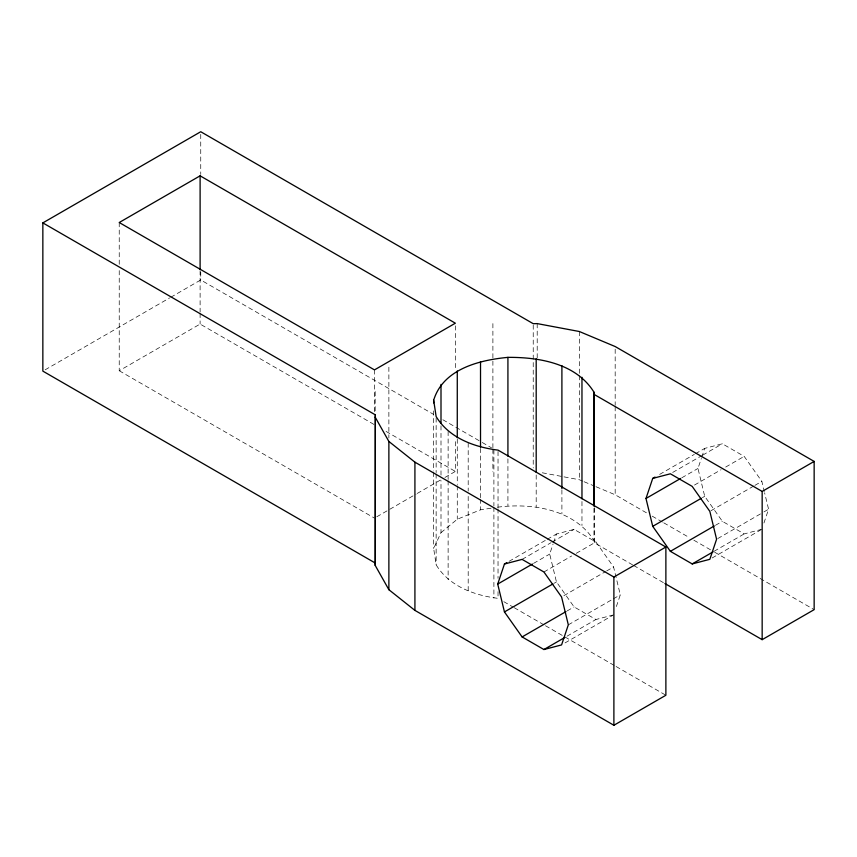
<?xml version="1.0" encoding="UTF-8"?>
<svg xmlns="http://www.w3.org/2000/svg" width="857" height="857" viewBox="0 0 857 857"><rect width="100%" height="100%" fill="white"/><g stroke="black" fill="none" stroke-linecap="round" stroke-linejoin="round"><path stroke-width="0.64" stroke-dasharray="4.29 3.21" d="M613.569 614.898L595.915 619.515L574.094 606.917L556.45 581.914L549.701 554.061L553.076 544.034M553.493 542.77L556.45 533.997L574.094 529.38L595.915 541.978L613.569 566.97L620.307 594.822L616.097 607.367M761.841 529.294L744.187 533.911L722.365 521.313L704.711 496.31L697.973 468.458L701.347 458.431M701.765 457.177L704.711 448.393L722.365 443.776L744.187 456.374L761.841 481.366L764.283 491.5M763.941 523.016L768.579 509.219L764.594 492.764M498.035 591.673L498.035 598.347C474.36 595.401 449.036 586.242 436.138 564.784L433.663 548.469L441.001 532.647L441.001 480.563M441.001 532.647L457.274 519.235L480.52 509.829L492.261 508.019M45.153 369.796L169.632 297.925M170.779 297.261L200.742 279.96L433.599 414.402M119.23 270.598L119.23 370.749L200.11 324.064L375.655 425.415M376.791 516.782L416.073 494.103M417.23 493.439L440.337 480.102M444.954 477.435L455.356 471.425L455.356 439.373M509.079 561.346L546.048 539.996M547.205 539.332L556.45 533.997M659.654 474.403L694.32 454.392M695.477 453.728L704.711 448.393M522.106 559.396L550.987 542.717M552.144 542.053L574.094 529.38M672.691 472.453L701.572 455.785M702.729 455.11L722.365 443.776M533.525 563.403L549.701 554.061M681.797 477.799L697.973 468.458M543.927 571.994L571.651 555.979M576.279 553.311L595.915 541.978M694.502 485.051L721.08 469.711M725.697 467.044L744.187 456.374M554.136 583.253L556.45 581.914M702.408 497.649L704.711 496.31M563.885 595.658L605.481 571.64M606.638 570.976L613.569 566.97M710.999 510.718L753.753 486.037M754.899 485.373L761.841 481.366M567.163 610.912L574.094 606.917M715.434 525.32L722.365 521.313M568.32 624.839L612.219 599.493M613.376 598.829L620.307 594.822M717.748 538.571L762.805 512.561M763.962 511.897L768.579 509.219M567.034 636.183L595.915 619.515M714.149 551.255L744.187 533.911M565.042 642.911L612.412 615.562M712.156 557.971L760.684 529.958M497.488 507.215C531.469 502.652 574.083 509.262 593.955 540.371L594.319 542.76L632.52 564.817M542.299 472.796L562.738 476.621M564.013 476.867L579.332 479.738L582.921 481.238M584.11 481.741L594.865 486.251M596.054 486.755L615.176 494.768L647.571 513.472M652.198 516.15L662.6 522.159M663.757 522.824L689.21 537.521M693.838 540.189L713.506 551.544M714.663 552.208L814.15 609.648M442.865 419.748L481.098 441.826M482.255 442.491L491.522 447.836M633.677 565.481L663.768 582.856M386.057 431.414L455.356 471.425M119.23 370.749L374.477 518.121M503.83 601.689L513.086 607.035M514.243 607.709L544.345 625.085M545.502 625.749L614.951 665.846M616.108 666.51L665.878 695.252M615.176 349.217L615.176 405.297M615.176 406.636L615.176 494.768M594.319 508.04L594.319 542.76M593.955 508.33L593.955 540.371M581.967 501.495L581.967 525.523M579.332 331.509L579.332 374.241M579.332 375.58L579.332 479.738M561.903 489.904L561.903 513.943M537.2 323.603L537.2 358.322M536.193 474.971L536.193 507.023M533.225 325.028L533.225 467.911M507.922 458.859L507.922 505.598M498.035 451.457L498.035 507.537M498.035 508.876L498.035 578.314M493.9 449.914L493.9 505.994M493.9 507.333L493.9 598.143M492.893 323.603L492.893 447.793M492.893 449.132L492.893 471.832M480.52 448.404L480.52 497.821M480.52 499.149L480.52 509.829M468.19 442.983L468.19 491.061M468.19 496.407L468.19 591.223M457.274 439.105L457.274 484.505M457.274 485.844L457.274 519.235M455.356 325.864L455.356 369.935M448.125 431.403L448.125 479.481M448.125 480.809L448.125 579.632M441.001 425.811L441.001 475.228M436.138 417.895L436.138 472.646M436.138 473.985L436.138 564.784M433.663 410.921L433.663 471.018M433.663 472.357L433.663 548.469M388.874 367.235L388.874 438.013M375.184 391.563L375.184 412.924M374.477 369.892L374.477 412.624M200.742 134.399L200.742 174.464M200.742 271.948L200.742 279.96M200.11 270.641L200.11 312.044M200.11 313.373L200.11 324.064M119.23 222.52L119.23 265.252"/><path stroke-width="1.29" d="M375.184 565.374L375.334 414.852L42.85 222.895L42.85 371.124L375.334 563.081L375.184 565.374L388.874 589.702L414.917 610.388L613.891 725.268L665.878 695.252L665.878 547.023L498.035 450.118C474.36 447.161 449.036 438.002 436.138 416.556L433.663 400.24C443.026 369.099 479.245 360.047 507.922 357.369C539.214 357.133 576.14 363.411 593.955 392.142L594.319 506.712M504.452 564.013L522.106 559.396L543.927 571.994L561.581 596.986L568.32 624.839L561.581 644.914L543.927 649.531L522.106 636.933L504.452 611.93L497.713 584.078L504.452 564.013L506.766 562.674M652.723 478.41L670.378 473.792L692.199 486.39L709.842 511.383L716.591 539.235L709.842 559.31L692.199 563.927L670.378 551.33L652.723 526.327L645.985 498.474L652.723 478.41L655.037 477.07M42.85 222.895L200.742 131.732L533.225 323.689L537.2 323.603L579.332 331.509L615.176 346.539L814.15 461.42L814.15 609.648L762.162 639.665L664.925 583.531M200.11 175.824L119.23 222.52L374.477 369.892L455.356 323.196L200.11 175.824L200.11 269.312M497.713 584.078L532.379 564.067M645.985 498.474L680.64 478.463M504.452 611.93L552.979 583.917M652.723 526.327L701.251 498.313M375.184 417.145L388.874 441.462L414.917 462.159L613.891 577.04L665.878 547.023M594.319 394.531L762.162 491.436L814.15 461.42M522.106 636.933L566.006 611.587M670.378 551.33L714.277 525.984M543.927 649.531L564.72 637.522M692.199 563.927L712.992 551.919M762.162 491.436L762.162 639.665M613.891 577.04L613.891 725.268M593.955 392.142L593.955 505.651M581.967 377.294L581.967 498.817M561.903 365.714L561.903 488.576M536.193 358.794L536.193 472.303M507.922 357.369L507.922 456.181M480.52 361.6L480.52 447.065M457.274 370.995L457.274 437.766M441.001 384.418L441.001 423.144M433.663 400.24L433.663 402.908M414.917 462.159L414.917 610.388M388.874 441.462L388.874 589.702M375.334 414.852L375.334 563.081"/></g></svg>
